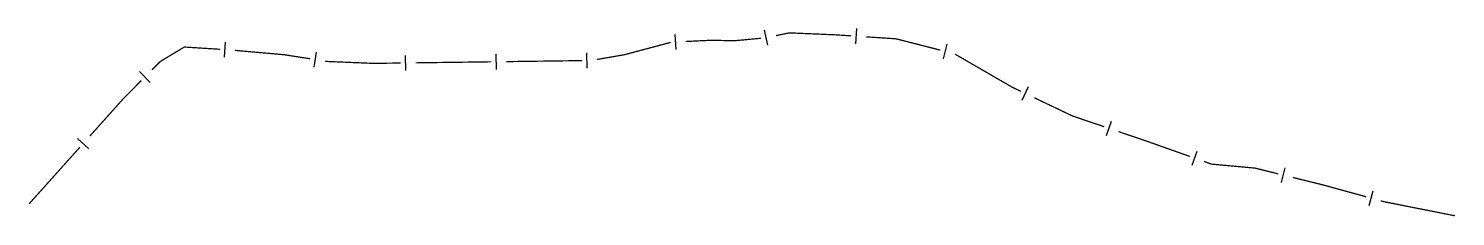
# Model space of a CAD drawing. Extents: x 210853 to 212686, y 4878863 to 4882037.
# Drawn here: x 211458 to 211741.2, y 4880825.6 to 4880862.7 of the extents above; entities that cross this region are included whole.
import ezdxf

# ---------------------------------------------------------------- set-up
doc = ezdxf.new("R2010")
doc.units = 0
doc.header["$LTSCALE"] = 1.5
doc.header["$MEASUREMENT"] = 0
doc.layers.add('LM-LIM-SETORES-BAIRROS', color=250, linetype='CONTINUOUS')

msp = doc.modelspace()

# ---------------------------------------------------------------- linework, layer by layer
at = {"layer": 'LM-LIM-SETORES-BAIRROS'}
for points in [[(211586.538828, 4880858.56179), (211586.392752, 4880861.558231)], [(211604.732027, 4880859.439018), (211604.120164, 4880862.375959)], [(211622.212059, 4880859.710493), (211622.408359, 4880862.704064)], [(211496.950961, 4880857.05369), (211497.142062, 4880860.047598)], [(211514.698445, 4880855.102907), (211515.159567, 4880858.067257)], [(211568.908171, 4880854.889328), (211568.868526, 4880857.889066)], [(211639.612256, 4880856.747807), (211640.351453, 4880859.655312)], [(211532.911314, 4880854.413592), (211532.87167, 4880857.41333)], [(211550.909742, 4880854.65146), (211550.870098, 4880857.651198)], [(211482.188603, 4880852.074085), (211480.067283, 4880854.195406)], [(211655.225204, 4880848.519708), (211656.513281, 4880851.22911)], [(211671.981525, 4880841.554456), (211672.941723, 4880844.396642)], [(211469.988412, 4880838.955752), (211467.757284, 4880840.961261)], [(211688.968306, 4880835.665097), (211689.967879, 4880838.493675)], [(211706.703028, 4880832.271845), (211707.420697, 4880835.184738)], [(211724.077768, 4880827.726636), (211724.871068, 4880830.619848)]]:
    msp.add_lwpolyline(points, dxfattribs=at)
at = {"layer": 'LM-LIM-SETORES-BAIRROS', "const_width": 0.25}
for points in [[(211598.053869, 4880860.298484), (211603.432185, 4880860.802703)], [(211606.384057, 4880861.315397), (211608.342017, 4880861.723306)], [(211608.342017, 4880861.723306), (211609.027984, 4880861.866215)], [(211609.027984, 4880861.866215), (211617.319785, 4880861.51337)], [(211617.319785, 4880861.51337), (211618.238402, 4880861.474283)], [(211618.238402, 4880861.474283), (211621.312352, 4880861.272712)], [(211624.305923, 4880861.076412), (211629.295208, 4880860.749245)], [(211629.295208, 4880860.749245), (211630.192349, 4880860.690417)], [(211630.192349, 4880860.690417), (211639.012686, 4880858.447958)], [(211484.202891, 4880856.209693), (211488.191406, 4880858.602802)], [(211488.191406, 4880858.602802), (211488.96429, 4880859.066532)], [(211488.96429, 4880859.066532), (211496.048543, 4880858.614344)], [(211499.040424, 4880858.396506), (211508.005997, 4880857.610051)], [(211576.288341, 4880857.542884), (211585.471939, 4880859.97935)], [(211588.463417, 4880860.157395), (211593.457486, 4880860.400855)], [(211593.457486, 4880860.400855), (211593.675987, 4880860.411504)], [(211593.675987, 4880860.411504), (211597.455968, 4880860.313917)], [(211597.455968, 4880860.313917), (211598.053869, 4880860.298484)], [(211641.902613, 4880857.66549), (211653.166202, 4880851.174608)], [(211482.542157, 4880854.548959), (211483.95637, 4880855.963173)], [(211483.95637, 4880855.963173), (211484.202891, 4880856.209693)], [(211508.005997, 4880857.610051), (211508.771708, 4880857.542884)], [(211508.771708, 4880857.542884), (211513.94089, 4880856.738789)], [(211516.905239, 4880856.277668), (211517.342226, 4880856.209693)], [(211517.342226, 4880856.209693), (211525.892565, 4880855.853426)], [(211525.892565, 4880855.853426), (211526.484111, 4880855.828781)], [(211526.484111, 4880855.828781), (211531.891579, 4880855.900246)], [(211534.891317, 4880855.939891), (211549.890007, 4880856.138114)], [(211552.889745, 4880856.177759), (211567.888436, 4880856.375982)], [(211570.870964, 4880856.600732), (211575.797023, 4880857.457438)], [(211575.797023, 4880857.457438), (211576.288341, 4880857.542884)], [(211477.060793, 4880849.067595), (211480.420837, 4880852.427639)], [(211653.166202, 4880851.174608), (211653.316378, 4880851.088066)], [(211653.316378, 4880851.088066), (211654.966108, 4880850.303768)], [(211470.209854, 4880841.445926), (211476.894883, 4880848.883021)], [(211476.894883, 4880848.883021), (211477.060793, 4880849.067595)], [(211657.67551, 4880849.015692), (211664.900582, 4880845.580821)], [(211664.900582, 4880845.580821), (211665.270325, 4880845.405042)], [(211665.270325, 4880845.405042), (211671.514229, 4880843.295615)], [(211674.356414, 4880842.335417), (211679.093391, 4880840.735087)], [(211679.093391, 4880840.735087), (211679.771835, 4880840.505884)], [(211461.824317, 4880832.117016), (211468.204345, 4880839.214797)], [(211679.771835, 4880840.505884), (211688.525233, 4880837.412577)], [(211691.353811, 4880836.413004), (211692.29667, 4880836.079814)], [(211692.29667, 4880836.079814), (211692.803597, 4880835.900674)], [(211692.803597, 4880835.900674), (211701.231196, 4880835.134528)], [(211701.231196, 4880835.134528), (211701.426116, 4880835.116809)], [(211701.426116, 4880835.116809), (211706.090898, 4880833.967515)], [(211709.003792, 4880833.249845), (211714.829579, 4880831.814506)], [(211458.167071, 4880828.067922), (211461.518502, 4880831.778435)], [(211461.518502, 4880831.778435), (211461.824317, 4880832.117016)], [(211714.829579, 4880831.814506), (211714.947794, 4880831.785381)], [(211714.947794, 4880831.785381), (211723.510014, 4880829.437675)], [(211726.403226, 4880828.644375), (211727.097707, 4880828.453953)], [(211727.097707, 4880828.453953), (211741.107332, 4880825.688895)]]:
    msp.add_lwpolyline(points, dxfattribs=at)

doc.saveas('drawing.dxf')
